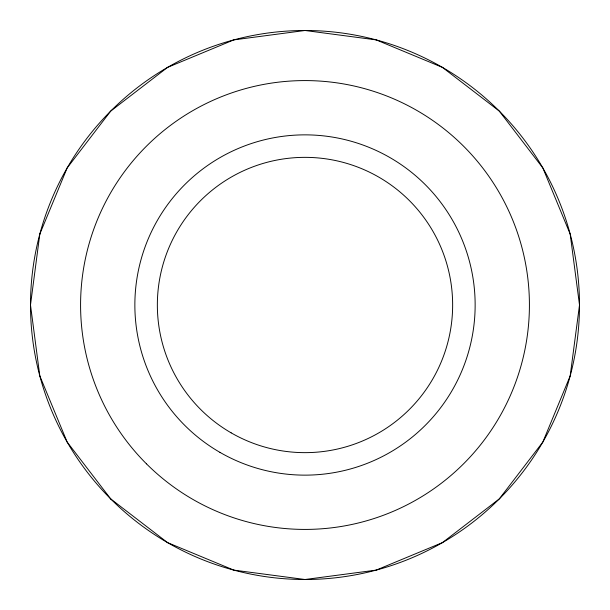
<?xml version="1.0" encoding="UTF-8"?>
<svg xmlns="http://www.w3.org/2000/svg" width="610" height="610" viewBox="0 0 610 610"><rect width="100%" height="100%" fill="white"/><g stroke="black" fill="none" stroke-linecap="round" stroke-linejoin="round"><path stroke-width="0.91" d="M39.818 234.08L30.5 305L39.818 375.92L67.161 442.052L110.715 498.919L167.552 542.61L233.828 570.114L305 579.5L376.172 570.114L442.448 542.61L499.285 498.919L542.839 442.052L570.182 375.92L579.5 305L570.182 234.08L542.839 167.948L499.285 111.081L442.448 67.39L376.172 39.886L305 30.5L233.828 39.886L167.552 67.39L110.715 111.081L67.161 167.948L39.818 234.08M219.928 452.345A170.144 170.144 0 0 0 475.144 305A170.144 170.144 0 0 0 219.928 157.654A170.144 170.144 0 0 0 219.928 452.345M146.461 463.836A224.419 224.419 0 0 0 521.824 362.881A224.419 224.419 0 0 0 246.714 88.282A224.419 224.419 0 0 0 146.461 463.836M231.175 432.864A147.643 147.643 0 0 0 452.643 305A147.643 147.643 0 0 0 231.175 177.136A147.643 147.643 0 0 0 231.175 432.864M110.989 499.193A274.5 274.5 0 0 0 570.182 375.92A274.5 274.5 0 0 0 233.828 39.886A274.5 274.5 0 0 0 110.989 499.193"/></g></svg>
